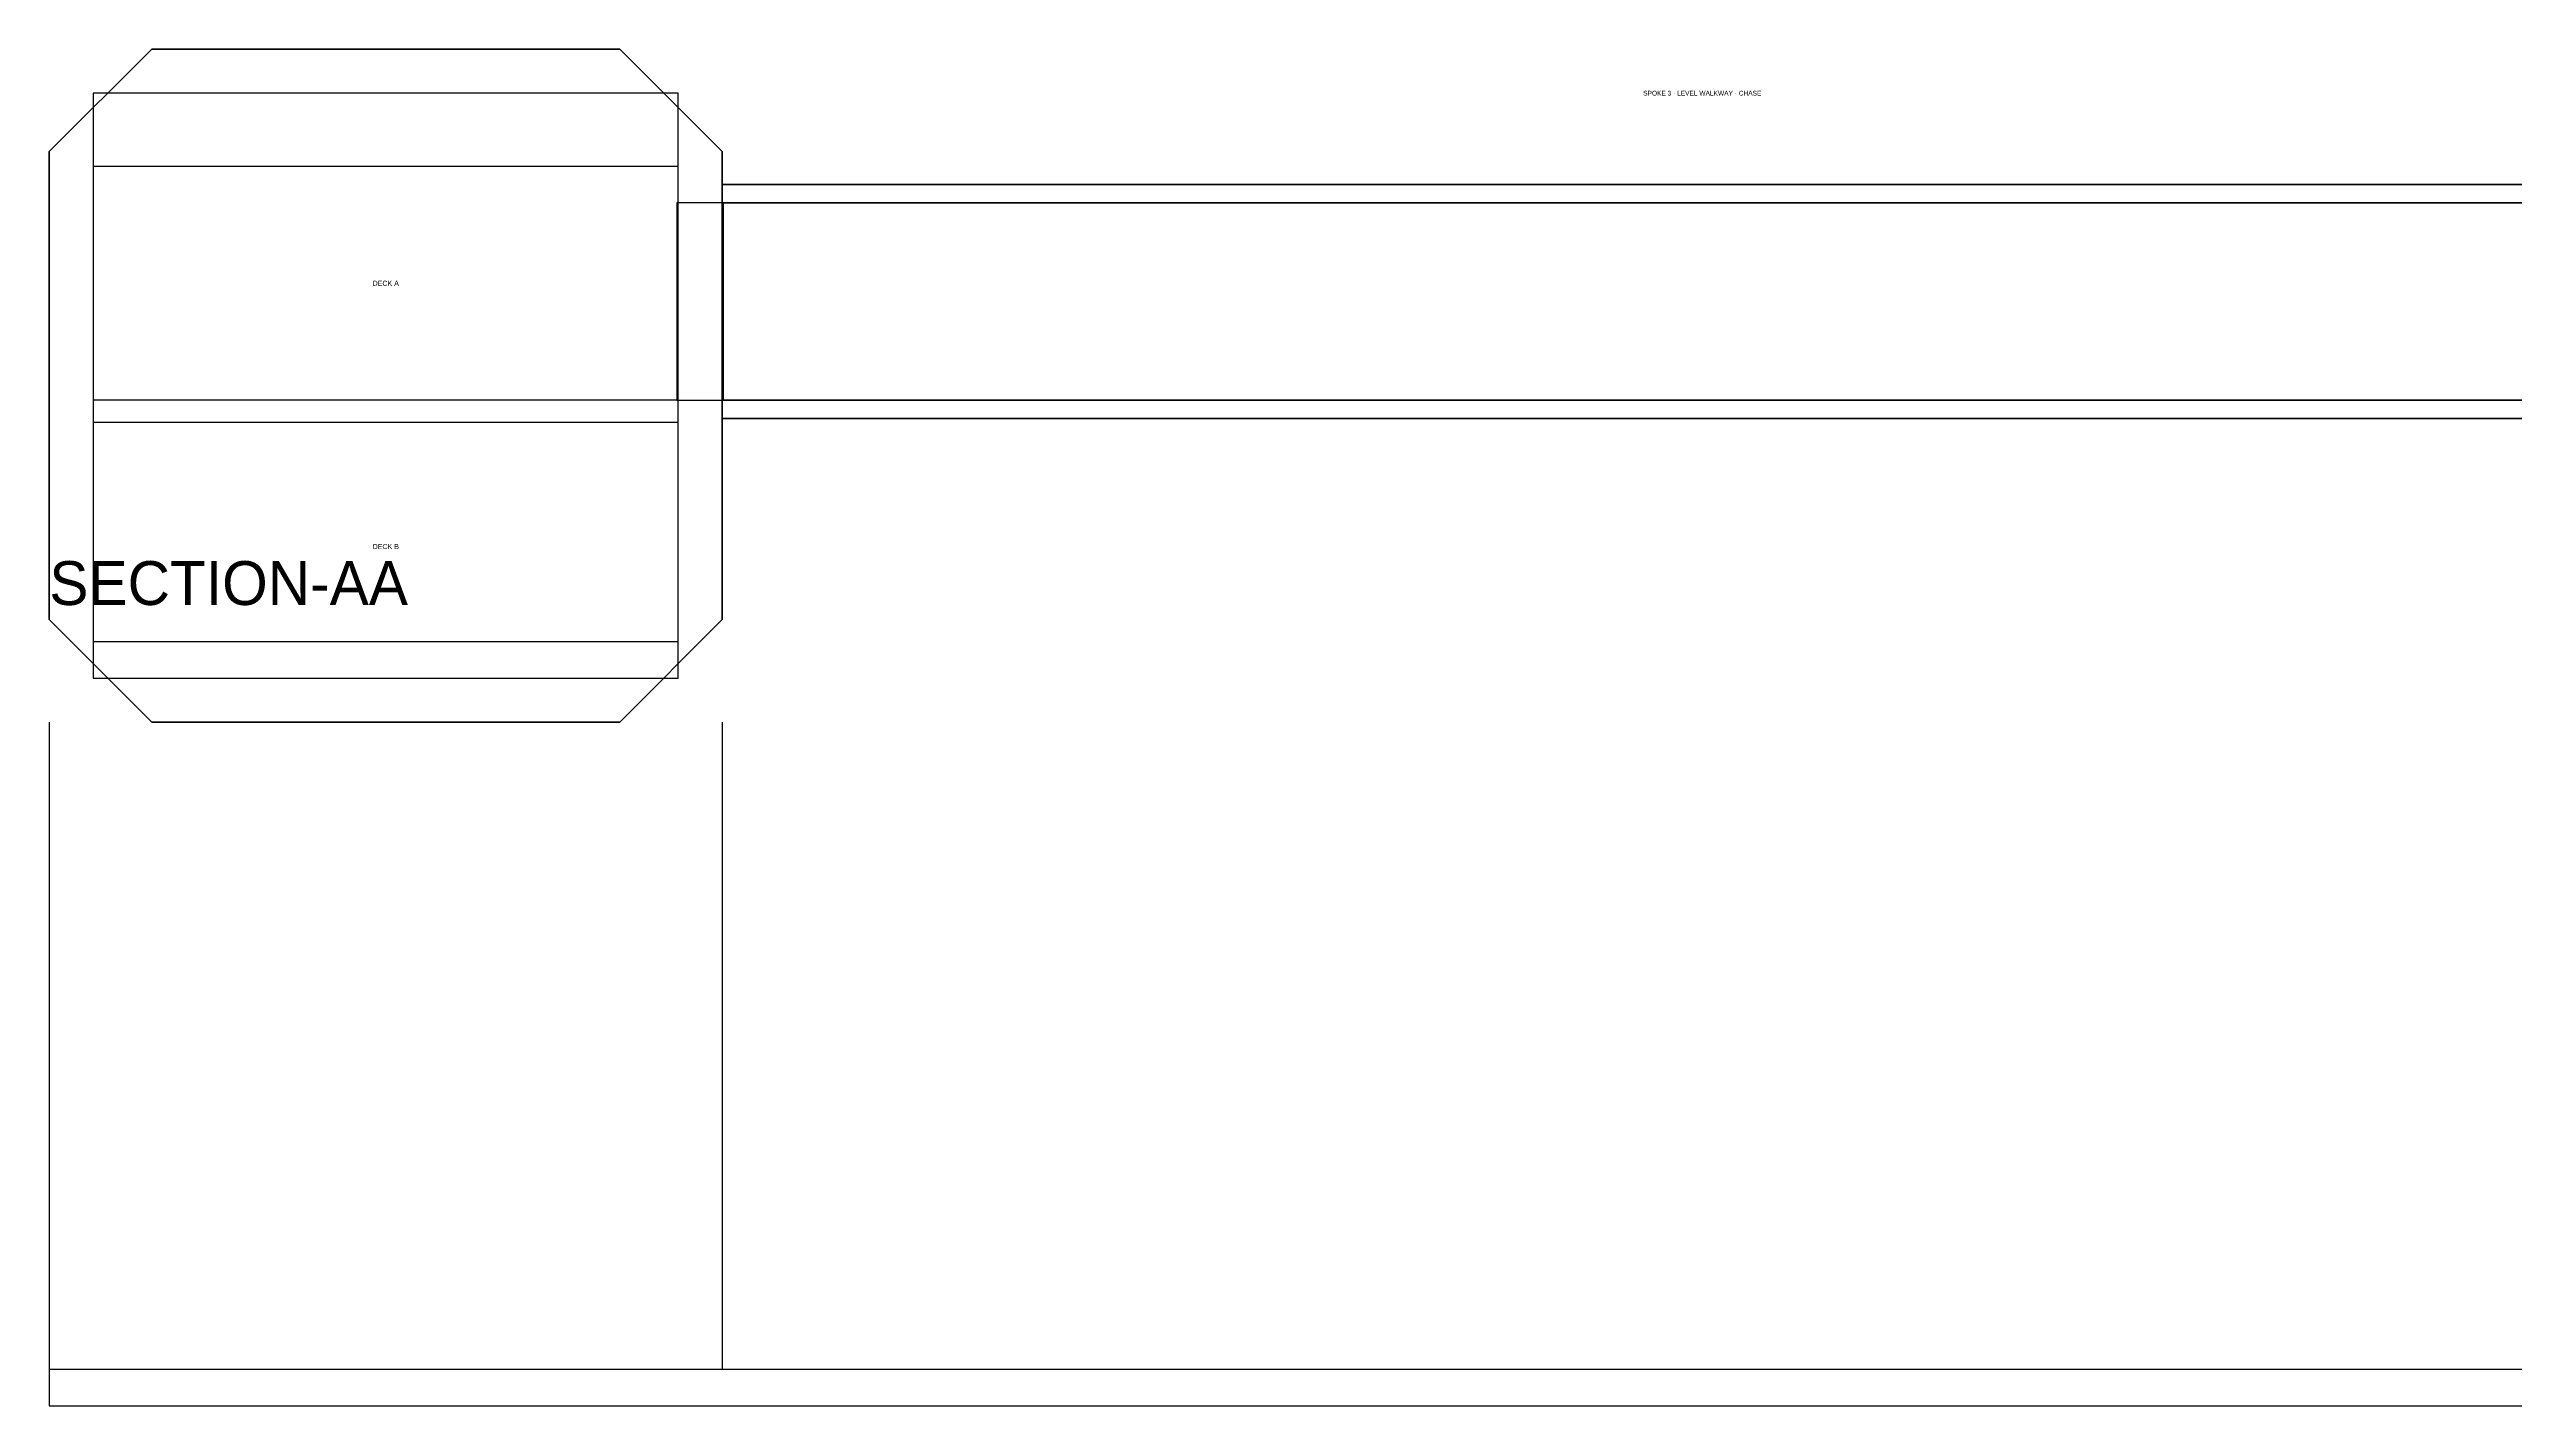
# Model space of a CAD drawing. Header units: millimetres. Extents: x 0 to 89200, y -40000 to 41000.
# Drawn here: x 0 to 33708, y -13950 to 4600 of the extents above; entities that cross this region are included whole.
import ezdxf
from ezdxf.enums import TextEntityAlignment as Align

# ---------------------------------------------------------------- set-up
doc = ezdxf.new("R2010")
doc.units = ezdxf.units.MM
for name, color, linetype, lineweight in [('A-ANNO-DIMS', 2, 'CONTINUOUS', 18), ('A-ANNO-NOTE', 7, 'CONTINUOUS', 18), ('A-ANNO-TEXT', 7, 'CONTINUOUS', 25), ('A-POCHE', 7, 'CONTINUOUS', 50), ('A-WALL-PRHU', 7, 'CONTINUOUS', 70), ('S-STRC', 7, 'CONTINUOUS', 25)]:
    doc.layers.add(name, color=color, linetype=linetype, lineweight=lineweight)
doc.layers.add('A-VOID', color=7, linetype='CONTINUOUS')
doc.styles.add('OpenSansCondensed-Light', font='OpenSansCondensed-Light.ttf')
doc.dimstyles.new('EZDXF', dxfattribs={"dimtxt": 0.25, "dimasz": 0.175, "dimexe": 0.375, "dimexo": 0.125, "dimgap": 0.1, "dimtad": 1, "dimlfac": 100, "dimzin": 12, "dimdsep": 46, "dimtxsty": 'OpenSansCondensed-Light', "dimblk": 'ARCHTICK', "dimcen": 2.5, "dimazin": 3, "dimtfac": 0.5, "dimtmove": 2, "dimatfit": 3})

# ---------------------------------------------------------------- blocks, each defined once
blk = doc.blocks.new('_ARCHTICK')
at = {"color": 0, "linetype": 'BYBLOCK', "const_width": 0.15}
blk.add_lwpolyline([(-0.5, -0.5), (0.5, 0.5)], dxfattribs=at)

msp = doc.modelspace()

# ---------------------------------------------------------------- linework, layer by layer
at = {"layer": 'A-POCHE'}
msp.add_lwpolyline([(0, -3200), (0, 3200), (1400, 4600), (7800, 4600), (9200, 3200), (9200, -3200), (7800, -4600), (1400, -4600)], close=True, dxfattribs=at)
at = {"layer": 'A-VOID'}
for points in [[(600, -4000), (8600, -4000), (8600, 4000), (600, 4000)], [(8580, -200), (9220, -200), (9220, 2500), (8580, 2500)]]:
    msp.add_lwpolyline(points, close=True, dxfattribs=at)
at = {"layer": 'A-WALL-PRHU'}
for points in [[(9200, 2500), (36600, 2500), (36600, 2750), (9200, 2750)], [(9200, -450), (36600, -450), (36600, -200), (9200, -200)]]:
    msp.add_lwpolyline(points, close=True, dxfattribs=at)
at = {"layer": 'S-STRC'}
for p, q in [((600, 3000), (8600, 3000)), ((600, -3500), (8600, -3500))]:
    msp.add_line(p, q, dxfattribs=at)
msp.add_lwpolyline([(600, -500), (8600, -500), (8600, -200), (600, -200)], close=True, dxfattribs=at)

# ---------------------------------------------------------------- texts
at = {"layer": 'A-ANNO-NOTE'}
msp.add_text('SPOKE 3 · LEVEL WALKWAY · CHASE', height=65, dxfattribs=at).set_placement((22600, 4000), align=Align.MIDDLE_CENTER)
at = {"layer": 'A-ANNO-TEXT'}
for s, p in [('DECK A', (4600, 1400)), ('DECK B', (4600, -2200))]:
    msp.add_text(s, height=70, dxfattribs=at).set_placement(p, align=Align.MIDDLE_CENTER)
msp.add_text('SECTION-AA', height=600, dxfattribs=at).set_placement((0, -3000))

# ---------------------------------------------------------------- dimensions: what is measured, and where the dimension line sits
at = {"layer": 'A-ANNO-DIMS'}
for base, p1, p2 in [((0, -13450), (0, -4600), (9200, -4600)), ((0, -13950), (0, -4600), (89200, -4600)), ((9200, -13450), (9200, -4600), (36600, -4600))]:
    msp.add_linear_dim(base=base, p1=p1, p2=p2, dimstyle='EZDXF', dxfattribs=at).render()

doc.saveas('drawing.dxf')
